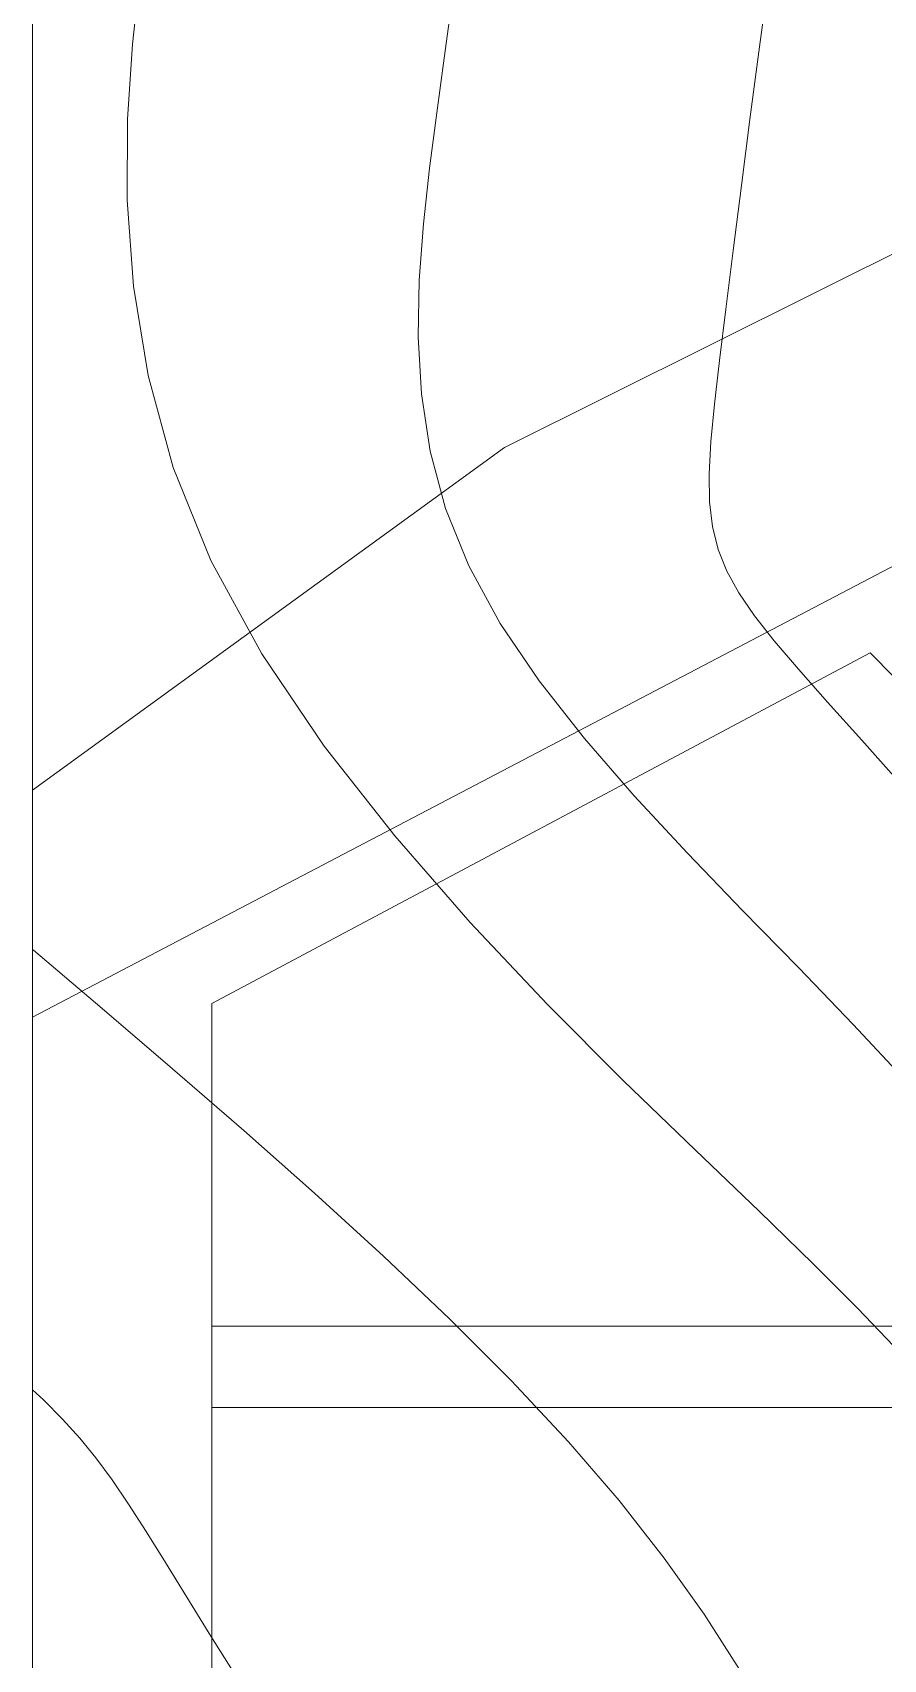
# Model space of a CAD drawing. Header units: millimetres. Extents: x -5316 to 10114, y -10026 to 11025.
# Drawn here: x -5276 to -2133, y 1816 to 7826 of the extents above; entities that cross this region are included whole.
import ezdxf

# ---------------------------------------------------------------- set-up
doc = ezdxf.new("R2010")
doc.units = ezdxf.units.MM
doc.layers.get('0').update_dxf_attribs({"lineweight": 0})
doc.layers.add('1m', color=12, linetype='Continuous', lineweight=0)
doc.layers.add('YOLLAR', color=6, linetype='Continuous', lineweight=5)

msp = doc.modelspace()

# ---------------------------------------------------------------- linework, layer by layer
at = {"color": 3, "lineweight": 9}
msp.add_lwpolyline([(-5276.1, 5027.6), (-3532.8, 6293.5), (293.6, 8201.7), (4344.4, 7442.8), (10113.9, 3322.8)], dxfattribs=at)
msp.add_lwpolyline([(-5276.1, 5027.6), (-3532.8, 6293.5), (293.6, 8201.7), (4344.4, 7442.8), (10113.9, 3322.8)], dxfattribs=at)
at = {"layer": '1m', "color": 252, "lineweight": 0, "true_color": 0x939598}
for points in [[(-2094.1, 2973.2), (-2228.5, 3113.5), (-2393, 3278), (-2592.3, 3471.7), (-2828.6, 3698), (-3092.9, 3954), (-3373.6, 4235.5), (-3659.2, 4538.3), (-3938, 4857.9), (-4198.4, 5190.1), (-4428.8, 5530.6), (-4617.6, 5875.1), (-4756.3, 6219.3), (-4849.1, 6558.9), (-4903.3, 6889.5), (-4926.1, 7206.7), (-4924.9, 7506.1), (-4907, 7783.5), (-4879.6, 8034.5)], [(-2065.6, 5046.1), (-2212.8, 5211.4), (-2339.4, 5352.6), (-2446.8, 5473.6), (-2536.4, 5578.4), (-2609.4, 5671.1), (-2667.5, 5755.6), (-2711.8, 5836.1), (-2743.7, 5916.5), (-2764.5, 6000.7), (-2775.2, 6092.6), (-2776.8, 6196.1), (-2770.5, 6315.1), (-2757.3, 6453.4), (-2738.4, 6614.9), (-2714.9, 6803.6), (-2687.8, 7021.1), (-2657.7, 7261.1), (-2625.4, 7514.7), (-2591.4, 7773.4), (-2556.5, 8028.6)], [(-2048.9, 3952.5), (-2244.4, 4161.9), (-2447.2, 4371.8), (-2653, 4582.5), (-2856.7, 4793.9), (-3053.2, 5005.8), (-3237.4, 5218), (-3404.2, 5430.5), (-3548.4, 5643.1), (-3665, 5855.6), (-3750.3, 6068), (-3807.1, 6279.9), (-3839.5, 6491.2), (-3851.8, 6701.5), (-3848, 6910.8), (-3832.5, 7118.7), (-3809.4, 7324.9), (-3782.8, 7529.3), (-3756.2, 7731.5), (-3728.9, 7930.1)], [(-2664.9, 1778.4), (-2795.4, 1982.9), (-2942.6, 2190.6), (-3108.8, 2402.6), (-3296.3, 2620.4), (-3506.4, 2844.6), (-3735.8, 3073.7), (-3980.1, 3305.6), (-4234.9, 3538.4), (-4495.9, 3769.8), (-4758.6, 3997.9), (-5018.8, 4220.5), (-5272, 4435.6), (-5276.1, 4439.2)], [(-4516.1, 1741.7), (-4617.1, 1902.1), (-4706.1, 2045.8), (-4785.1, 2174.2), (-4856.2, 2288.5), (-4921.3, 2390), (-4982.5, 2480.1), (-5041.8, 2560.3), (-5102, 2633.8), (-5165.8, 2704.1), (-5236.2, 2774.7), (-5276.1, 2811.8)]]:
    msp.add_lwpolyline(points, dxfattribs=at)
at = {"layer": 'YOLLAR'}
for p, q in [((-5276.1, 4188.9), (-2083.8, 5862.6)), ((-4613.3, 4238.5), (-2182, 5534.5)), ((-2182, 5534.5), (-1903.4, 5251.1)), ((-4613.3, 4238.5), (-4613.3, -3561.2)), ((-4613.3, 3046.8), (-1890.2, 3046.8)), ((-4613.3, 2746.8), (-1888.5, 2746.8))]:
    msp.add_line(p, q, dxfattribs=at)
msp.add_lwpolyline([(-5276.1, 11024.7), (-5276.1, -10021), (10113.9, -10021), (10113.9, 11024.7)], close=True, dxfattribs=at)

doc.saveas('drawing.dxf')
